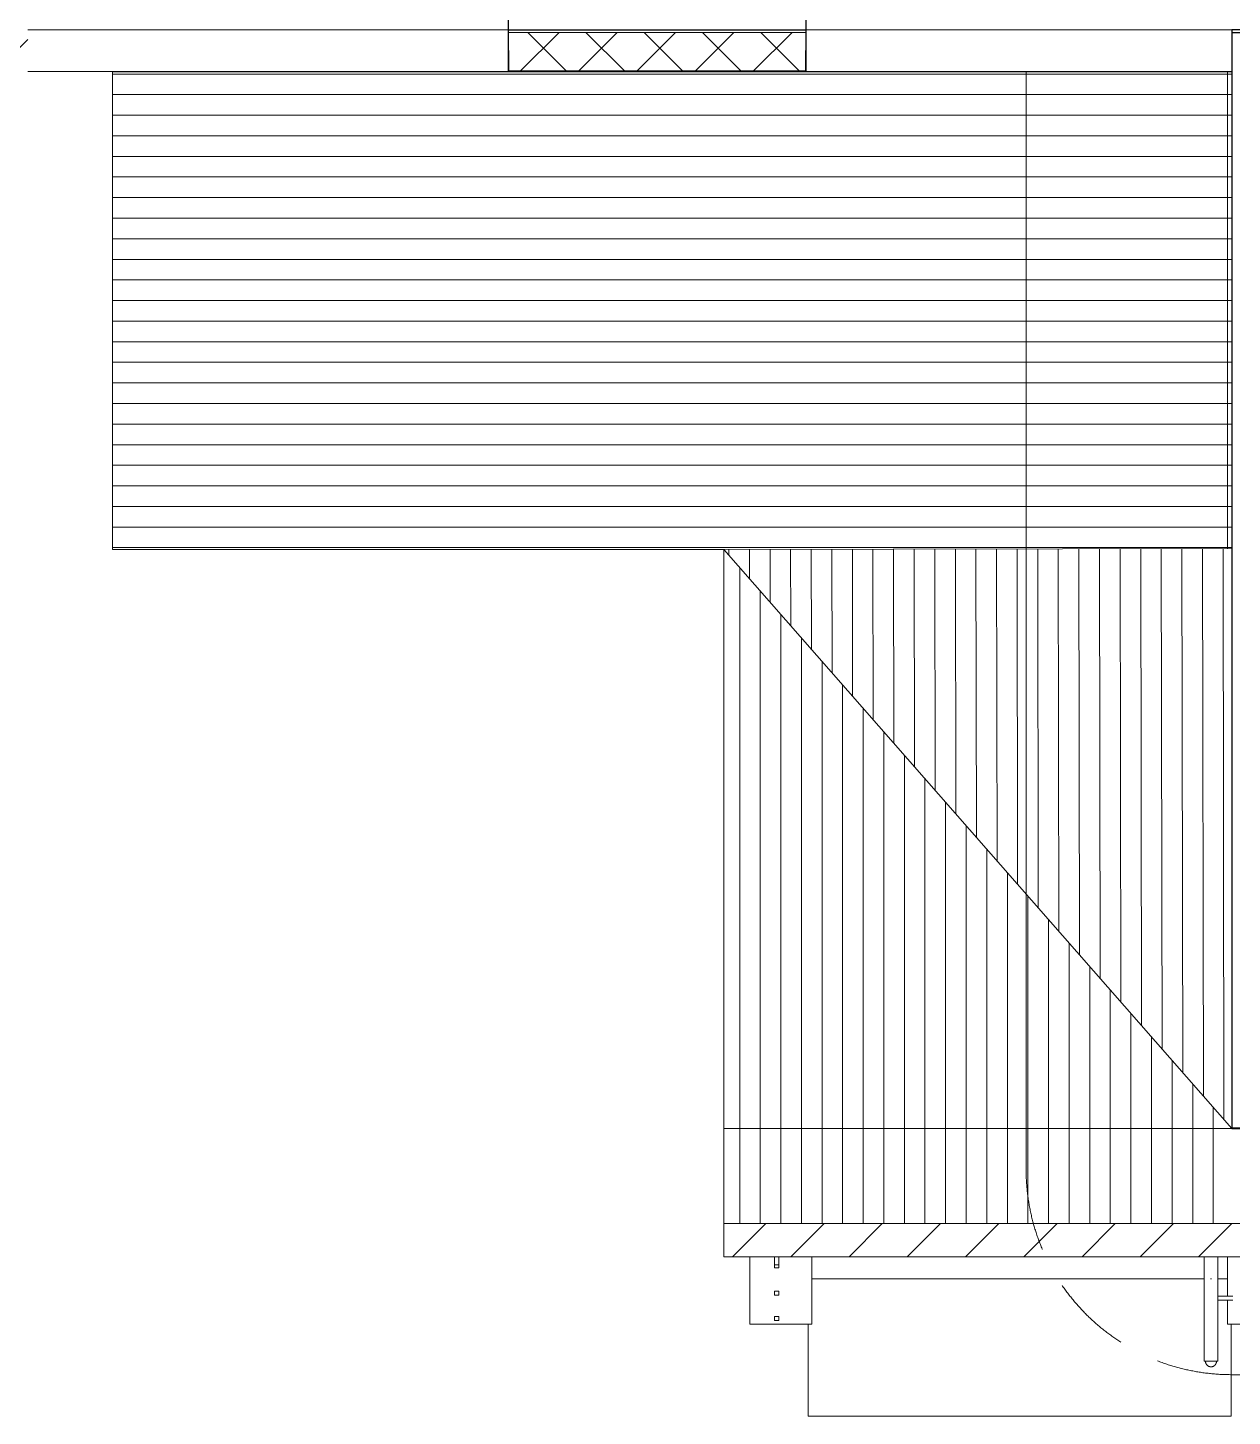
# Model space of a CAD drawing. Header units: millimetres. Extents: x -325553 to 627452, y -28539 to 738858.
# Drawn here: x -12150 to -7763, y 180114 to 185171 of the extents above; entities that cross this region are included whole.
import ezdxf

# ---------------------------------------------------------------- set-up
doc = ezdxf.new("R2010")
doc.units = ezdxf.units.MM
doc.linetypes.add('ADSK_Сверху', pattern=[450, 300, -150])
doc.layers.add('000_доп.МДУ', color=7, linetype='Continuous')
for name, color, linetype, lineweight in [('Витраж', 7, 'Continuous', 9), ('Крыша', 7, 'Continuous', 9), ('Крыша штриховка', 7, 'Continuous', 9), ('Лестницы', 252, 'Continuous', 9), ('Линии', 7, 'Continuous', 9), ('Ограждение', 252, 'Continuous', 9), ('Перекрытие', 252, 'Continuous', 18), ('Стены внутренние', 7, 'Continuous', 18), ('Стены наружные', 7, 'Continuous', 18), ('Стены штриховка', 7, 'Continuous', 9)]:
    doc.layers.add(name, color=color, linetype=linetype, lineweight=lineweight)

# ---------------------------------------------------------------- blocks, each defined once
blk = doc.blocks.new('1 этаж')
at = {"layer": 'Витраж', "color": 251, "lineweight": 18, "true_color": 0x636466}
for p, q in [((-10155.5, 10437.1), (-10170.5, 10437.1)), ((-10170.5, 10437.1), (-10170.5, 10407.1)), ((-10155.5, 10407.1), (-10155.5, 10437.1)), ((-10170.5, 10407.1), (-10155.5, 10407.1)), ((-10155.5, 10219.8), (-10170.5, 10219.8)), ((-10170.5, 10219.8), (-10170.5, 10204.8)), ((-10155.5, 10204.8), (-10155.5, 10219.8)), ((-10170.5, 10204.8), (-10155.5, 10204.8))]:
    blk.add_line(p, q, dxfattribs=at)
at = {"layer": 'Витраж', "color": 251, "lineweight": 18, "true_color": 0x636466, "extrusion": (0, 0, -1)}
for p, q in [((-10155.5, 10407.1), (-10170.5, 10407.1)), ((-10170.5, 10407.1), (-10170.5, 10397.3)), ((-10170.5, 10397.3), (-10155.5, 10397.3)), ((-10155.5, 10397.3), (-10155.5, 10407.1)), ((-10155.5, 10312.3), (-10170.5, 10312.3)), ((-10170.5, 10312.3), (-10170.5, 10297.3)), ((-10170.5, 10297.3), (-10155.5, 10297.3)), ((-10155.5, 10297.3), (-10155.5, 10312.3))]:
    blk.add_line(p, q, dxfattribs=at)
at = {"layer": 'Крыша', "color": 251, "true_color": 0x636466}
for p, q in [((-12581.8, 14753.3), (-8505.8, 14753.3)), ((-12581.8, 13013.3), (-12581.8, 14753.3)), ((-10355.8, 13013.3), (-12581.8, 13013.3)), ((-10355.8, 13013.3), (-8505.8, 13016.3)), ((-10355.8, 13013.3), (-8505.8, 10904.3)), ((-10355.8, 10558.2), (-10355.8, 13013.3)), ((-8505.8, 10904.3), (-10355.8, 10904.3))]:
    blk.add_line(p, q, dxfattribs=at)
at = {"layer": 'Крыша', "color": 251, "lineweight": 18, "true_color": 0x636466}
for p, q in [((-10355.8, 10558.2), (-10355.8, 10437.1)), ((-8195.8, 10558.2), (-10355.8, 10558.2)), ((-10355.8, 10437.1), (-8195.8, 10437.1))]:
    blk.add_line(p, q, dxfattribs=at)
at = {"layer": 'Крыша', "color": 251, "linetype": 'Continuous', "true_color": 0x636466}
for p, q in [((-10323.6, 10437.1), (-10202.5, 10558.2)), ((-10111.5, 10437.1), (-9990.4, 10558.2)), ((-9899.4, 10437.1), (-9778.2, 10558.2)), ((-9687.2, 10437.1), (-9566.1, 10558.2)), ((-9475.1, 10437.1), (-9354, 10558.2)), ((-9263, 10437.1), (-9141.9, 10558.2)), ((-9050.9, 10437.1), (-8929.7, 10558.2)), ((-8838.7, 10437.1), (-8717.6, 10558.2)), ((-8626.6, 10437.1), (-8505.5, 10558.2))]:
    blk.add_line(p, q, dxfattribs=at)
at = {"layer": 'Крыша штриховка', "color": 251, "linetype": 'Continuous', "true_color": 0x636466}
for p, q in [((-12581.8, 14744.9), (-8505.8, 14744.9)), ((-12581.8, 14669.9), (-8505.8, 14669.9)), ((-12581.8, 14594.9), (-8505.8, 14594.9)), ((-12581.8, 14519.9), (-8505.8, 14519.9)), ((-12581.8, 14444.9), (-8505.8, 14444.9)), ((-12581.8, 14369.9), (-8505.8, 14369.9)), ((-12581.8, 14294.9), (-8505.8, 14294.9)), ((-12581.8, 14219.9), (-8505.8, 14219.9)), ((-12581.8, 14144.9), (-8505.8, 14144.9)), ((-12581.8, 14069.9), (-8505.8, 14069.9)), ((-12581.8, 13994.9), (-8505.8, 13994.9)), ((-12581.8, 13919.9), (-8505.8, 13919.9)), ((-12581.8, 13844.9), (-8505.8, 13844.9)), ((-12581.8, 13769.9), (-8505.8, 13769.9)), ((-12581.8, 13694.9), (-8505.8, 13694.9)), ((-12581.8, 13619.9), (-8505.8, 13619.9)), ((-12581.8, 13544.9), (-8505.8, 13544.9)), ((-12581.8, 13469.9), (-8505.8, 13469.9)), ((-12581.8, 13394.9), (-8505.8, 13394.9)), ((-12581.8, 13319.9), (-8505.8, 13319.9)), ((-12581.8, 13244.9), (-8505.8, 13244.9)), ((-12581.8, 13169.9), (-8505.8, 13169.9)), ((-12581.8, 13094.9), (-8505.8, 13094.9)), ((-12581.8, 13019.9), (-8505.8, 13019.9)), ((-10337.2, 13013.3), (-10337.2, 12992.1)), ((-10262.2, 13013.4), (-10262.1, 12906.4)), ((-10187.2, 13013.5), (-10186.9, 12820.8)), ((-10112.2, 13013.7), (-10111.8, 12735.1)), ((-10037.2, 13013.8), (-10036.7, 12649.4)), ((-9962.2, 13013.9), (-9961.5, 12563.8)), ((-9887.2, 13014), (-9886.4, 12478.1)), ((-9812.2, 13014.2), (-9811.2, 12392.5)), ((-9737.2, 13014.3), (-9736.1, 12306.8)), ((-9662.2, 13014.4), (-9661, 12221.1)), ((-9587.2, 13014.5), (-9585.8, 12135.5)), ((-9512.2, 13014.6), (-9510.7, 12049.8)), ((-9437.2, 13014.8), (-9435.5, 11964.2)), ((-9362.2, 13014.9), (-9360.4, 11878.5)), ((-9287.2, 13015), (-9285.3, 11792.9)), ((-9212.2, 13015.1), (-9210.1, 11707.2)), ((-9137.2, 13015.2), (-9135, 11621.5)), ((-9062.2, 13015.4), (-9059.8, 11535.9)), ((-8987.2, 13015.5), (-8984.7, 11450.2)), ((-8912.2, 13015.6), (-8909.6, 11364.6)), ((-8837.2, 13015.7), (-8834.4, 11278.9)), ((-8762.2, 13015.9), (-8759.3, 11193.2)), ((-8687.2, 13016), (-8684.1, 11107.6)), ((-8612.2, 13016.1), (-8609, 11021.9)), ((-8537.2, 13016.2), (-8533.9, 10936.3)), ((-10297.8, 12947.1), (-10297.8, 10904.3)), ((-10222.8, 12861.6), (-10222.8, 10904.3)), ((-10147.8, 12776.1), (-10147.8, 10904.3)), ((-10072.8, 12690.6), (-10072.8, 10904.3)), ((-9997.8, 12605.1), (-9997.8, 10904.3)), ((-9922.8, 12519.6), (-9922.8, 10904.3)), ((-9847.8, 12434.1), (-9847.8, 10904.3)), ((-9772.8, 12348.6), (-9772.8, 10904.3)), ((-9697.8, 12263.1), (-9697.8, 10904.3)), ((-9622.8, 12177.6), (-9622.8, 10904.3)), ((-9547.8, 12092.1), (-9547.8, 10904.3)), ((-9472.8, 12006.6), (-9472.8, 10904.3)), ((-9397.8, 11921.1), (-9397.8, 10904.3)), ((-9322.8, 11835.6), (-9322.8, 10904.3)), ((-9247.8, 11750.1), (-9247.8, 10904.3)), ((-9172.8, 11664.6), (-9172.8, 10904.3)), ((-9097.8, 11579.1), (-9097.8, 10904.3)), ((-9022.8, 11493.6), (-9022.8, 10904.3)), ((-8947.8, 11408.1), (-8947.8, 10904.3)), ((-8872.8, 11322.6), (-8872.8, 10904.3)), ((-8797.8, 11237.1), (-8797.8, 10904.3)), ((-8722.8, 11151.6), (-8722.8, 10904.3)), ((-8647.8, 11066.1), (-8647.8, 10904.3)), ((-8572.8, 10980.6), (-8572.8, 10904.3)), ((-10297.8, 10904.3), (-10297.8, 10558.2)), ((-10222.8, 10904.3), (-10222.8, 10558.2)), ((-10147.8, 10904.3), (-10147.8, 10558.2)), ((-10072.8, 10904.3), (-10072.8, 10558.2)), ((-9997.8, 10904.3), (-9997.8, 10558.2)), ((-9922.8, 10904.3), (-9922.8, 10558.2)), ((-9847.8, 10904.3), (-9847.8, 10558.2)), ((-9772.8, 10904.3), (-9772.8, 10558.2)), ((-9697.8, 10904.3), (-9697.8, 10558.2)), ((-9622.8, 10904.3), (-9622.8, 10558.2)), ((-9547.8, 10904.3), (-9547.8, 10558.2)), ((-9472.8, 10904.3), (-9472.8, 10558.2)), ((-9397.8, 10904.3), (-9397.8, 10558.2)), ((-9322.8, 10904.3), (-9322.8, 10558.2)), ((-9247.8, 10904.3), (-9247.8, 10558.2)), ((-9172.8, 10904.3), (-9172.8, 10558.2)), ((-9097.8, 10904.3), (-9097.8, 10558.2)), ((-9022.8, 10904.3), (-9022.8, 10558.2)), ((-8947.8, 10904.3), (-8947.8, 10558.2)), ((-8872.8, 10904.3), (-8872.8, 10558.2)), ((-8797.8, 10904.3), (-8797.8, 10558.2)), ((-8722.8, 10904.3), (-8722.8, 10558.2)), ((-8647.8, 10904.3), (-8647.8, 10558.2)), ((-8572.8, 10904.3), (-8572.8, 10558.2))]:
    blk.add_line(p, q, dxfattribs=at)
at = {"layer": 'Лестницы', "color": 251, "true_color": 0x636466}
for p, q in [((-8606, 10356.3), (-10035, 10356.3)), ((-8606, 10356.3), (-10035, 10356.3)), ((-8520.8, 10356.3), (-8556, 10356.3)), ((-8520.8, 10356.3), (-8556, 10356.3)), ((-10048, 10191.8), (-10048, 9856.3)), ((-8508, 9856.3), (-8508, 10191.8)), ((-10048, 9856.3), (-8508, 9856.3))]:
    blk.add_line(p, q, dxfattribs=at)
at = {"layer": 'Линии', "color": 251, "linetype": 'ADSK_Сверху', "ltscale": 100, "true_color": 0x636466}
for p, q in [((-9254.5, 14754.3), (-9254.5, 10756.3)), ((-8505.8, 10007.5), (-2273.8, 10007.5))]:
    blk.add_line(p, q, dxfattribs=at)
at = {"layer": 'Линии', "color": 251, "linetype": 'ADSK_Сверху', "true_color": 0x636466}
blk.add_arc((-8505.8, 10756.3), 748.7, 180, 270, dxfattribs=at)
at = {"layer": 'Ограждение', "color": 251, "true_color": 0x636466}
for p, q in [((-8606, 10437.1), (-8606, 10348)), ((-8606, 10437.1), (-8606, 10356.3)), ((-8556, 10348), (-8556, 10437.1)), ((-8556, 10437.1), (-8556, 10356.3)), ((-8606, 10356.3), (-8606, 10056.3)), ((-8606, 10348), (-8606, 10056.3)), ((-8556, 10356.3), (-8556, 10056.3)), ((-8556, 10056.3), (-8556, 10348)), ((-8501, 10293.7), (-8556, 10293.7)), ((-8556, 10278.7), (-8501, 10278.7)), ((-8556, 10056.3), (-8606, 10056.3)), ((-8583.4, 10056.3), (-8578.7, 10056.3))]:
    blk.add_line(p, q, dxfattribs=at)
at = {"layer": 'Ограждение', "color": 251, "true_color": 0x636466, "flags": 128}
for points in [[(-8581, 10036.3), (-8581.8, 10036.3), (-8582.6, 10036.3), (-8583.4, 10036.4), (-8584.2, 10036.5), (-8585, 10036.7), (-8585.8, 10036.8), (-8586.6, 10037), (-8587.3, 10037.3), (-8588.1, 10037.6), (-8588.8, 10037.8), (-8589.6, 10038.2), (-8590.3, 10038.5), (-8591, 10038.9), (-8591.7, 10039.3), (-8592.3, 10039.8), (-8593, 10040.2), (-8593.6, 10040.7), (-8594.2, 10041.2), (-8594.8, 10041.8), (-8595.4, 10042.3), (-8595.9, 10042.9), (-8596.5, 10043.5), (-8597, 10044.2), (-8597.4, 10044.8), (-8597.9, 10045.5), (-8598.3, 10046.1), (-8598.7, 10046.8), (-8599, 10047.6), (-8599.4, 10048.3), (-8599.7, 10049), (-8600, 10049.8), (-8600.2, 10050.5), (-8600.4, 10051.3), (-8600.6, 10052.1), (-8600.8, 10052.9), (-8600.9, 10053.7), (-8601, 10054.5), (-8601, 10055.3), (-8601, 10056.1), (-8601, 10056.3)], [(-8561, 10056.3), (-8561.1, 10055.5), (-8561.1, 10054.7), (-8561.2, 10053.9), (-8561.3, 10053.1), (-8561.4, 10052.3), (-8561.6, 10051.5), (-8561.8, 10050.7), (-8562.1, 10050), (-8562.3, 10049.2), (-8562.6, 10048.5), (-8562.9, 10047.8), (-8563.3, 10047), (-8563.7, 10046.3), (-8564.1, 10045.6), (-8564.5, 10045), (-8565, 10044.3), (-8565.5, 10043.7), (-8566, 10043.1), (-8566.5, 10042.5), (-8567.1, 10041.9), (-8567.7, 10041.4), (-8568.3, 10040.9), (-8568.9, 10040.4), (-8569.6, 10039.9), (-8570.2, 10039.4), (-8570.9, 10039), (-8571.6, 10038.6), (-8572.3, 10038.3), (-8573.1, 10037.9), (-8573.8, 10037.6), (-8574.5, 10037.4), (-8575.3, 10037.1), (-8576.1, 10036.9), (-8576.9, 10036.7), (-8577.6, 10036.6), (-8578.4, 10036.4), (-8579.2, 10036.4), (-8580, 10036.3), (-8580.8, 10036.3), (-8581, 10036.3)]]:
    blk.add_lwpolyline(points, dxfattribs=at)
at = {"layer": 'Ограждение', "color": 251, "true_color": 0x636466}
blk.add_open_spline([(-8582.9, 10356.2), (-8582.3, 10356.3), (-8581, 10356.3), (-8579.8, 10356.3), (-8579.2, 10356.2)], degree=3, dxfattribs=at)
at = {"layer": 'Перекрытие', "color": 251, "ltscale": 100, "true_color": 0x636466}
for p, q in [((-10261, 10437.1), (-10261, 10191.8)), ((-10035, 10191.8), (-10035, 10437.1)), ((-8520.8, 10437.1), (-8520.8, 10293.4)), ((-8520.8, 10278.9), (-8520.8, 10191.8)), ((-10261, 10191.8), (-10035, 10191.8)), ((-8520.8, 10191.8), (-8295, 10191.8))]:
    blk.add_line(p, q, dxfattribs=at)
at = {"layer": 'Стены внутренние', "color": 251, "lineweight": 30, "true_color": 0x636466}
for p, q in [((-11140.8, 15456.3), (-11140.8, 14906.3)), ((-10055.8, 14906.3), (-10055.8, 15456.3)), ((-11140.8, 14906.3), (-10055.8, 14906.3)), ((-11140.8, 14896.3), (-11140.8, 14754.3)), ((-10055.8, 14754.3), (-10055.8, 14896.3)), ((-8505.8, 14896.3), (-8505.8, 10904.3)), ((-11140.8, 14754.3), (-10055.8, 14754.3)), ((-8505.8, 10904.3), (-6408.4, 10904.3))]:
    blk.add_line(p, q, dxfattribs=at)
at = {"layer": 'Стены внутренние', "color": 251, "linetype": 'Continuous', "lineweight": 9, "true_color": 0x636466}
for p, q in [((-13004.8, 14756.3), (-12890.8, 14870.3)), ((-11095.6, 14756.3), (-10955.6, 14896.3)), ((-10929.8, 14756.3), (-11069.8, 14896.3)), ((-10883.5, 14756.3), (-10743.5, 14896.3)), ((-10717.6, 14756.3), (-10857.6, 14896.3)), ((-10671.3, 14756.3), (-10531.3, 14896.3)), ((-10505.5, 14756.3), (-10645.5, 14896.3)), ((-10459.2, 14756.3), (-10319.2, 14896.3)), ((-10293.4, 14756.3), (-10433.4, 14896.3)), ((-10247.1, 14756.3), (-10107.1, 14896.3)), ((-10081.3, 14756.3), (-10221.3, 14896.3)), ((-10133.1, 14754.3), (-10134.3, 14756.3)), ((-8503.8, 14283), (-8505.8, 14279.5)), ((-8503.8, 12541.8), (-8505.8, 12545.3)), ((-8503.9, 11234.7), (-8505.8, 11231.5))]:
    blk.add_line(p, q, dxfattribs=at)
at = {"layer": 'Стены внутренние', "color": 251, "true_color": 0x636466}
for p, q in [((-11140.8, 14906.3), (-12890.8, 14906.3)), ((-8505.8, 14906.3), (-10055.8, 14906.3)), ((-11140.8, 14754.3), (-12890.8, 14754.3)), ((-8505.8, 14754.3), (-10055.8, 14754.3))]:
    blk.add_line(p, q, dxfattribs=at)
at = {"layer": 'Стены наружные', "color": 251, "lineweight": 30, "true_color": 0x636466}
for p, q in [((-11140.8, 14906.3), (-11140.8, 14896.3)), ((-10055.8, 14896.3), (-10055.8, 14906.3)), ((-5610.8, 14906.3), (-8505.8, 14906.3)), ((-8505.8, 14906.3), (-8505.8, 14896.3)), ((-8505.8, 14896.3), (-8253.8, 14896.3))]:
    blk.add_line(p, q, dxfattribs=at)
at = {"layer": 'Стены наружные', "color": 251, "true_color": 0x636466}
blk.add_line((-8520.8, 13016.2), (-8520.8, 14754.3), dxfattribs=at)
at = {"layer": 'Стены штриховка', "color": 251, "true_color": 0x636466}
for p, q in [((-10055.8, 14896.3), (-11140.8, 14896.3)), ((-8503.8, 10904.3), (-8503.8, 14906.3)), ((-11138.8, 14830.3), (-11140.8, 14830.3)), ((-11138.8, 14830.3), (-11138.8, 14756.3)), ((-10055.8, 14830.3), (-10057.8, 14830.3)), ((-10057.8, 14756.3), (-10057.8, 14830.3)), ((-11138.8, 14756.3), (-10057.8, 14756.3)), ((-6408.4, 10906.3), (-8505.8, 10906.3))]:
    blk.add_line(p, q, dxfattribs=at)

msp = doc.modelspace()

# ---------------------------------------------------------------- block references
at = {"layer": '000_доп.МДУ', "color": 7, "lineweight": 0}
msp.add_blockref('1 этаж', (740.6, 170258), dxfattribs=at)

doc.saveas('drawing.dxf')
